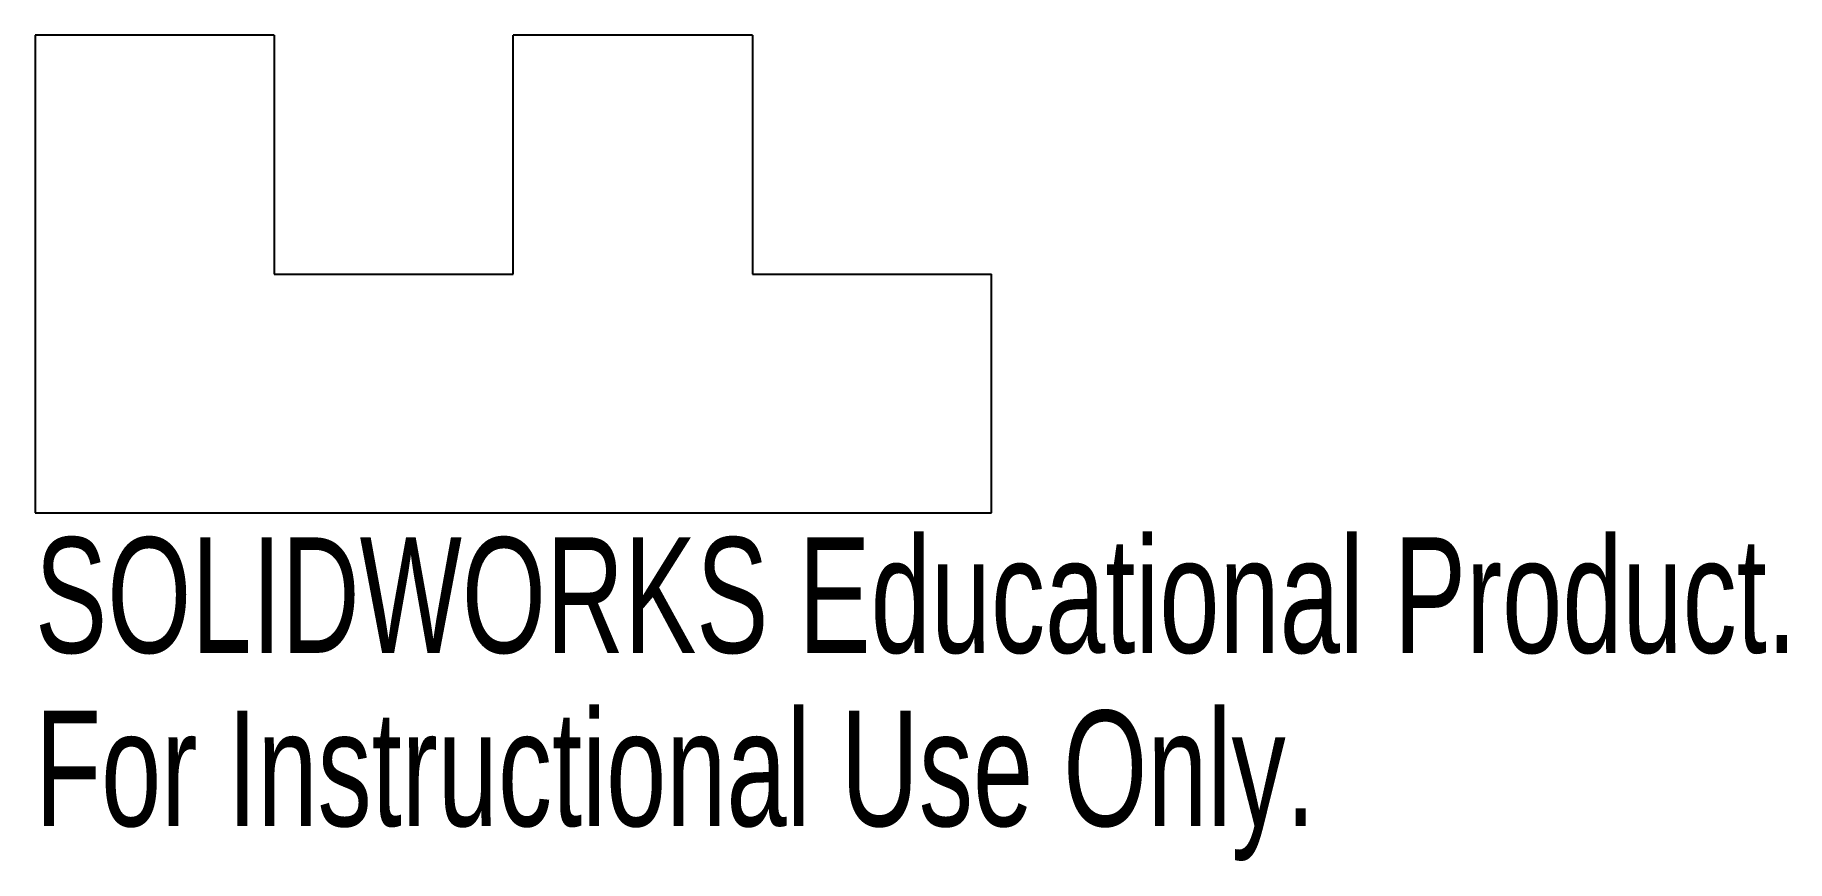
# Model space of a CAD drawing. Header units: millimetres. Extents: x 0 to 73.3, y -14.6 to 20.
import ezdxf

# ---------------------------------------------------------------- set-up
doc = ezdxf.new("R2010")
doc.units = ezdxf.units.MM
doc.styles.add('SLDTEXTSTYLE0', font='TXT', dxfattribs={"width": 0.7})

msp = doc.modelspace()

# ---------------------------------------------------------------- linework, layer by layer
at = {"color": 7, "linetype": 'Continuous', "lineweight": 25}
for p, q in [((10, 20), (0, 20)), ((0, 20), (0, 0)), ((10, 20), (10, 10)), ((30, 20), (20, 20)), ((20, 10), (20, 20)), ((30, 20), (30, 10)), ((10, 10), (20, 10)), ((30, 10), (40, 10)), ((40, 0), (40, 10)), ((0, 0), (40, 0))]:
    msp.add_line(p, q, dxfattribs=at)

# ---------------------------------------------------------------- texts
at = {"color": 7, "linetype": 'Continuous', "char_height": 4.83362, "attachment_point": 1, "style": 'SLDTEXTSTYLE0'}
for s, insert in [('SOLIDWORKS Educational Product.', (0, -1.02)), ('For Instructional Use Only.', (0, -8.27))]:
    msp.add_mtext(s, dxfattribs=dict(at, insert=insert))

doc.saveas('drawing.dxf')
